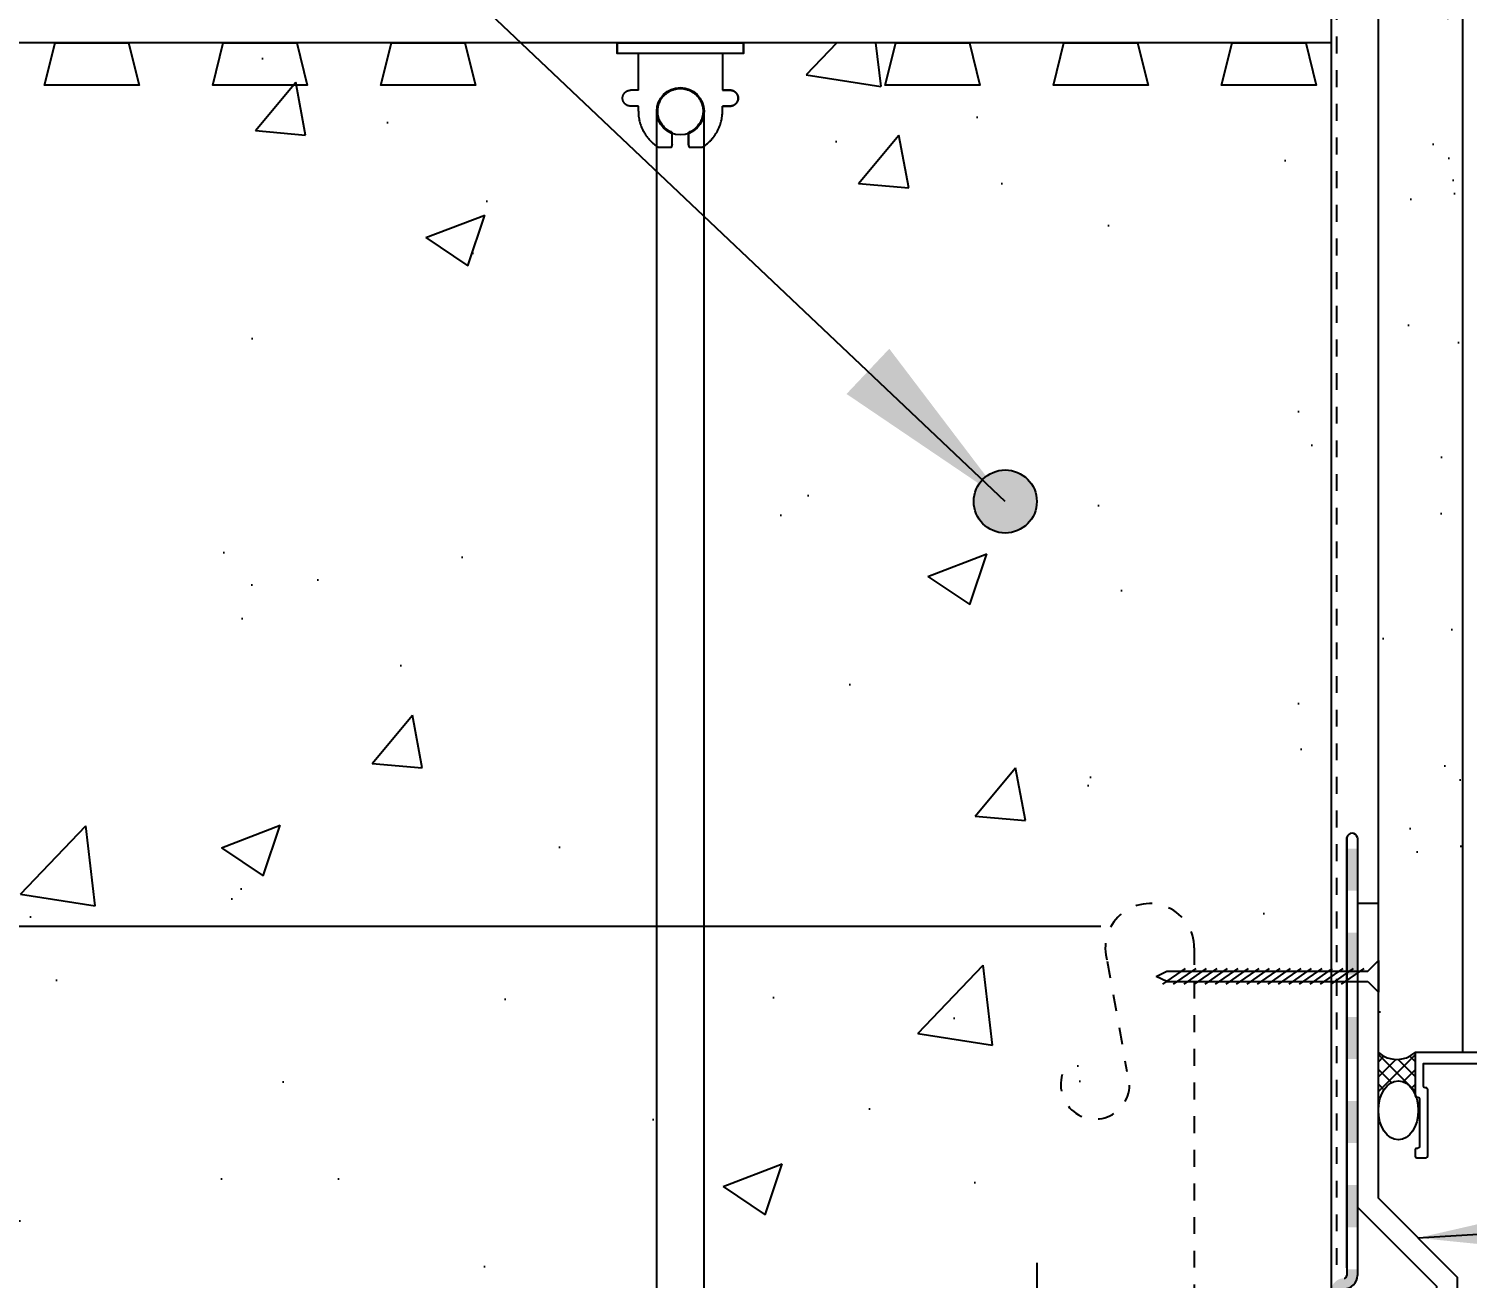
# Model space of a CAD drawing. Header units: inches. Extents: x 2880.3 to 2936.4, y 452.5 to 523.7.
# Drawn here: x 2906.99 to 2915.54, y 504.69 to 512.12 of the extents above; entities that cross this region are included whole.
import ezdxf

# ---------------------------------------------------------------- set-up
doc = ezdxf.new("R2010")
doc.units = ezdxf.units.IN
doc.header["$LTSCALE"] = 0.5
doc.header["$MEASUREMENT"] = 0
doc.linetypes.add('DASHED2', pattern=[0.375, 0.25, -0.125])
doc.layers.get('0').update_dxf_attribs({"linetype": 'CONTINUOUS'})
doc.layers.get('Defpoints').update_dxf_attribs({"linetype": 'CONTINUOUS'})
for name, color, linetype in [('HATCH', 12, 'CONTINUOUS'), ('LINE18', 9, 'CONTINUOUS'), ('line25', 2, 'CONTINUOUS'), ('LINE50', 5, 'CONTINUOUS'), ('LINE65', 3, 'CONTINUOUS'), ('LINE9', 9, 'CONTINUOUS'), ('TEXT', 4, 'CONTINUOUS'), ('Web_Edge', 9, 'CONTINUOUS')]:
    doc.layers.add(name, color=color, linetype=linetype)
doc.styles.add('DIM', font='romans.shx', dxfattribs={"width": 0.7})
doc.dimstyles.new('ext_12', dxfattribs={"dimscale": 12, "dimtxt": 0.09375, "dimasz": 0.09375, "dimexe": 0.09375, "dimexo": 0.0625, "dimgap": 0.0625, "dimtad": 1, "dimdec": 1, "dimzin": 3, "dimdsep": 46, "dimlunit": 4, "dimtxsty": 'DIM', "dimcen": 0.09, "dimdle": 0.09375, "dimclrt": 4, "dimadec": 0, "dimazin": 0, "dimtfac": 1, "dimtdec": 1, "dimtmove": 2, "dimatfit": 3, "dimfxl": 0, "dimfrac": 2, "dimtolj": 1, "dimtzin": 0, "dimarcsym": 0})
doc.dimstyles.new('ext_8', dxfattribs={"dimscale": 8, "dimtxt": 0.09375, "dimasz": 0.09375, "dimexe": 0.09375, "dimexo": 0.0625, "dimgap": 0.0625, "dimtad": 1, "dimdec": 1, "dimzin": 3, "dimdsep": 46, "dimlunit": 4, "dimtxsty": 'DIM', "dimcen": 0.09, "dimdle": 0.09375, "dimclrt": 4, "dimadec": 0, "dimazin": 0, "dimtfac": 1, "dimtdec": 1, "dimtmove": 2, "dimatfit": 3, "dimfxl": 0, "dimfrac": 2, "dimtolj": 1, "dimtzin": 0, "dimarcsym": 0})

# ---------------------------------------------------------------- blocks, each defined once
blk = doc.blocks.new('Connector')
blk.add_point((0.2709174698770802, 1.661931555041463e-06))
at = {"layer": 'LINE9'}
for p, q in [((-3.258168725484012e-05, 0.3749992150000656), (3.258168725484012e-05, -0.3749992150000656)), ((0.06241786328238064, -0.3749992148524877), (0.06241786328238064, 0.3749992443783929)), ((0.2812174256824029, 0.2499994843784696), (0.06241786620012491, 0.2499994843784696))]:
    blk.add_line(p, q, dxfattribs=at)
for points, weights in [([(0.007417973282404233, 0.3749992443784497), (0.003675450510719713, 0.3749992443784497), (-3.25743263793754e-05, 0.3749992443784497)], [1, 0.9725870691378072, 0.9503054881147847]), ([(0.3272173336824018, 0.3434992873784556), (0.3081635517900478, 0.3434992873783988), (0.2812174256824314, 0.3165531612708667), (0.2812174256824029, 0.2974993793784568)], [1, 0.85355339, 0.85355339, 1]), ([(0.3280923319323996, 0.3434992873784556), (0.3272173336824302, 0.3434992873784556), (0.3272173336824018, 0.3434992873784556)], [1, 0.70710678, 1]), ([(0.3749672381823963, 0.2974993793784568), (0.3749672381823964, 0.3165531612708667), (0.3480211220747584, 0.3434992873783988), (0.3289673301823974, 0.3434992873784556)], [1, 0.85355339, 0.85355339, 1]), ([(0.4059171863186535, 0.2499994812478752), (0.5456119710193006, 0.2499994818511543), (0.6188283582062053, 0.1310289191654936)], [0.9584044154091053, 0.794674173519109, 0.86465157111261]), ([(0.6188283615153448, 0.05237709487580038), (0.6117085634233241, 0.04899987637845172), (0.6038283904591744, 0.04899987637845173)], [0.8361502417800951, 0.892081430621068, 1]), ([(0.6038283904591744, -0.0489998776216619), (0.6117085625107617, -0.048999877621605), (0.6188283599457839, -0.05237709537464598)], [1, 0.892081441770365, 0.8361502533368361]), ([(0.6188283613946357, -0.131028911892309), (0.5456119750629149, -0.2499994738277503), (0.4059171864701652, -0.2499994726211348)], [0.8646515744283529, 0.7946741696858824, 0.9584044151948177]), ([(0.2812174256824029, -0.2974993806216669), (0.2812174256824314, -0.3165531625140199), (0.3081635517900478, -0.3434992886216657), (0.3272173336824018, -0.3434992886216657)], [1, 0.85355339, 0.85355339, 1]), ([(0.3272173336824018, -0.3434992886216657), (0.2812174256824029, -0.3434992886216657), (0.2812174256824029, -0.2974993806216669)], [1, 0.70710678, 1]), ([(0.3289673301823974, -0.3434992886216657), (0.3480211120747487, -0.3434992886216657), (0.3749672381823964, -0.3165531625140199), (0.3749672381823963, -0.2974993806216669)], [1, 0.85355339, 0.85355339, 1]), ([(0.3749672381823963, -0.2974993806216669), (0.3749672381823963, -0.3434992886216657), (0.3289673301823974, -0.3434992886216657)], [1, 0.70710678, 1]), ([(-3.257432646819325e-05, -0.3749992256215302), (0.003675450510687739, -0.374999225621644), (0.007417973282404233, -0.374999225621644)], [0.9503054881146419, 0.9725870691377194, 1])]:
    blk.add_rational_spline(points, weights, degree=2, dxfattribs=at)
for points, degree in [([(-3.257431322012394e-05, 0.3749992150000656), (0.002445673934634129, 0.3749992149990992), (0.004938010751889266, 0.3749992149986445), (0.007417973282404233, 0.3749992149986445)], 3), ([(0.007417973282404233, 0.3749992149986445), (0.02144967107233597, 0.3749992149986445), (0.05068376975444622, 0.3749992150304199), (0.06241786328238064, 0.3749992151096597), (0.06241786328238064, 0.3749992151476311)], 3), ([(0.3272173336824018, 0.3434992873784556), (0.3272173336824018, 0.3434992873784556), (0.3276798538016727, 0.3434992873784556), (0.3280923319323996, 0.3434992873784556)], 3), ([(0.3280923319323996, 0.3434992873784556), (0.3285048100631265, 0.3434992873784556), (0.3289673301823974, 0.3434992873784556), (0.3289673301823974, 0.3434992873784556)], 3), ([(0.2812174256824029, 0.2499994843784696), (0.2812174256824029, 0.2974993793784568)], 1), ([(0.3749672381823963, 0.2499994843784127), (0.3749672381823963, 0.2974993793784568)], 1), ([(0.4059171862823838, 0.2499994843784127), (0.3749672381824247, 0.2499994843784127)], 1), ([(0.6188283604591653, 0.1310289223200191), (0.6188283604591653, 0.05237707962402895)], 1), ([(0.6038283904591744, 0.04899987637845173), (0.5317104146954286, 0.04899987637845173)], 1), ([(0.6038283904591744, 0.04899987511755102), (0.6089535437752751, 0.04899987429752786), (0.6141977466683137, 0.05018059706043845), (0.6188283630154707, 0.05237709171308937)], 3), ([(0.6038283904591744, -0.04899987608649169), (0.579789061094008, -0.0489998776216619), (0.5557497317288416, -0.0489998776216619), (0.5317104023636752, -0.04899988870317272)], 3), ([(0.5317104146954286, -0.0489998776216619), (0.6038283904591744, -0.0489998776216619)], 1), ([(0.6188283630154707, -0.05237709086724705), (0.6141977462140495, -0.05018059748231805), (0.6089535436424036, -0.04899987508798019), (0.6038283904591744, -0.04899987608649169)], 3), ([(0.6188283604591653, -0.05237709086724705), (0.6188283604591653, -0.1310289135632782)], 1), ([(0.06241786328238064, -0.2499994756216148), (0.2812174256824029, -0.249999475621615)], 1), ([(0.2812174256824029, -0.2974993806216669), (0.2812174256824029, -0.249999475621615)], 1), ([(0.2812174256824029, -0.249999475621615), (0.2812174256824029, -0.2974993806216669)], 1), ([(0.3749672381823963, -0.2499994756216717), (0.3749672381823963, -0.2974993806216669)], 1), ([(0.3749672381823963, -0.2974993806216669), (0.3749672381823963, -0.2499994756216717)], 1), ([(0.4059171862823838, -0.2499994756216717), (0.3749672381750919, -0.2499994756216717)], 1), ([(0.007417973282404233, -0.3749992150014743), (0.004938010753196664, -0.3749992150014743), (0.002445673934946768, -0.3749992150010196), (-3.257431313485881e-05, -0.3749992150000532)], 3), ([(0.06241786328238064, -0.3749992148524877), (0.06241786328238064, -0.3749992148905159), (0.05068376975444622, -0.3749992149696988), (0.02144967107233597, -0.3749992150014743), (0.007417973282404233, -0.3749992150014743)], 3), ([(0.3280923319323996, -0.3434992886216657), (0.3276798538016443, -0.3434992886216657), (0.3272173336824018, -0.3434992886216657), (0.3272173336824018, -0.3434992886216657)], 3), ([(0.3289673301823974, -0.3434992886216657), (0.3289673301823974, -0.3434992886216657), (0.3285048100631265, -0.3434992886216657), (0.3280923319323996, -0.3434992886216657)], 3)]:
    blk.add_open_spline(points, degree=degree, dxfattribs=at)
for points, weights, knots in [([(0.06241786730985413, 0.3749992443783931), (0.06241786854196008, 0.3749992443784498), (0.04630877539782219, 0.3749992443784497), (0.03019967615492369, 0.3749992443785634), (0.007417973835350365, 0.3749992443785634)], [0.8687188585685339, 0.861102746415096, 1, 0.8611027342883395, 0.8687188598984209], [0, 0, 0, 0.4999999781731538, 0.4999999781731538, 1, 1, 1]), ([(0.5317104048302843, 0.04899987390064713), (0.4716783751912068, 0.2031150203294549), (0.332712202692651, 0.1134281874892683), (0.1569597641982092, 4.346083437578585e-09), (0.3327122026926226, -0.1134281887647656), (0.4716783699598199, -0.2031150182285097), (0.5317104030229416, -0.04899987134177148)], [0.899508922285991, 0.5997182152975012, 1, 0.54226024, 1, 0.5997182243345061, 0.8995089087494773], [0, 0, 0, 0.3181123135056626, 0.3181123135056626, 0.6818876936762344, 0.6818876936762344, 1, 1, 1]), ([(0.007417973035650509, -0.374999225621758), (0.03019967149134928, -0.374999225621644), (0.04630876560347374, -0.374999225621644), (0.06241785921338838, -0.3749992256216439), (0.0624178606516388, -0.3749992256217576)], [0.8687188593189243, 0.8611027395725566, 1, 0.8611027429575047, 0.8687188589477123], [0, 0, 0, 0.5000000060925393, 0.5000000060925393, 1, 1, 1])]:
    blk.add_rational_spline(points, weights, degree=2, knots=knots, dxfattribs=at)
for points, knots in [([(0.4059171862823838, 0.2499994781284788), (0.4059171862823838, 0.2499994777493332), (0.4059171862823838, 0.2499994773701876), (0.4059171862823838, 0.249999476991042), (0.4059171862823838, 0.249999476991042), (0.4059171862823838, 0.2499994781284788), (0.4059171862823838, 0.2499994781284788)], [0, 0, 0, 0, 1, 1, 1, 1.000000001137437, 1.000000001137437, 1.000000001137437, 1.000000001137437]), ([(0.4059171862943742, 0.249999479746242), (0.4059171862943742, 0.249999480246919), (0.4059171862943742, 0.249999480747596), (0.4059171862943742, 0.249999481248273), (0.4059171862943742, 0.249999481248273), (0.4059171862943742, 0.249999479746242), (0.4059171862943742, 0.249999479746242)], [0, 0, 0, 0, 1, 1, 1, 1.000000001502031, 1.000000001502031, 1.000000001502031, 1.000000001502031]), ([(0.4059171862823838, 0.2499994713335302), (0.4059171862823838, 0.249999470863473), (0.4059171862823838, 0.2499994703934158), (0.4059171862823838, 0.2499994699233586), (0.4059171862823838, 0.2499994699233587), (0.4059171862823838, 0.2499994713335302), (0.4059171862823838, 0.2499994713335302)], [0, 0, 0, 0, 1, 1, 1, 1.000000001410172, 1.000000001410172, 1.000000001410172, 1.000000001410172]), ([(0.4059171862943758, 0.2499994704144855), (0.4059171862943758, 0.249999471035102), (0.4059171862943758, 0.2499994716557185), (0.4059171862943758, 0.249999472276335), (0.4059171862943758, 0.249999472276335), (0.4059171862943758, 0.2499994704144855), (0.4059171862943758, 0.2499994704144855)], [0, 0, 0, 0, 1, 1, 1, 1.00000000186185, 1.00000000186185, 1.00000000186185, 1.00000000186185]), ([(0.4059171862823838, 0.2499994642658469), (0.4059171862823838, 0.2499994638867392), (0.4059171862823838, 0.2499994635076314), (0.4059171862823838, 0.2499994631285237), (0.4059171862823838, 0.2499994631285238), (0.4059171862823838, 0.2499994642658469), (0.4059171862823838, 0.2499994642658469)], [0, 0, 0, 0, 1, 1, 1, 1.000000001137323, 1.000000001137323, 1.000000001137323, 1.000000001137323]), ([(0.4059171862944932, 0.2499994614427751), (0.4059171862944932, 0.2499994619433193), (0.4059171862944932, 0.2499994624438635), (0.4059171862944932, 0.2499994629444077), (0.4059171862944932, 0.2499994629444077), (0.4059171862944932, 0.2499994614427751), (0.4059171862944932, 0.2499994614427751)], [0, 0, 0, 0, 1, 1, 1, 1.000000001501633, 1.000000001501633, 1.000000001501633, 1.000000001501633]), ([(0.4059171869207354, 0.2499994597462267), (0.4059171869207354, 0.2499994602468277), (0.4059171869207354, 0.2499994607474287), (0.4059171869207354, 0.2499994612480297), (0.4059171869207354, 0.2499994612480298), (0.4059171869207354, 0.2499994597462267), (0.4059171869207354, 0.2499994597462267)], [0, 0, 0, 0, 1, 1, 1, 1.000000001501803, 1.000000001501803, 1.000000001501803, 1.000000001501803]), ([(0.4059171862823838, 0.2499994498485369), (0.4059171862823838, 0.2499994495351781), (0.4059171862823838, 0.2499994492218193), (0.4059171862823838, 0.2499994489084605), (0.4059171862823838, 0.2499994489084604), (0.4059171862823838, 0.2499994498485369), (0.4059171862823838, 0.2499994498485369)], [0, 0, 0, 0, 1, 1, 1, 1.000000000940076, 1.000000000940076, 1.000000000940076, 1.000000000940076]), ([(0.4059171862823838, 0.2499994543785026), (0.4059171862823838, 0.2499994541257389), (0.4059171862823838, 0.2499994538729752), (0.4059171862823838, 0.2499994536202115), (0.4059171862823838, 0.2499994536202114), (0.4059171862823838, 0.2499994543785026), (0.4059171862823838, 0.2499994543785026)], [0, 0, 0, 0, 1, 1, 1, 1.000000000758291, 1.000000000758291, 1.000000000758291, 1.000000000758291]), ([(0.4059171862823838, 0.2499994451367859), (0.4059171862823838, 0.2499994448840222), (0.4059171862823838, 0.2499994446312585), (0.4059171862823838, 0.2499994443784948), (0.4059171862823838, 0.2499994443784947), (0.4059171862823838, 0.2499994451367859), (0.4059171862823838, 0.2499994451367859)], [0, 0, 0, 0, 1, 1, 1, 1.000000000758291, 1.000000000758291, 1.000000000758291, 1.000000000758291]), ([(0.4059171869207906, 0.2499994504141859), (0.4059171869207728, 0.249999451034878), (0.4059171869207551, 0.2499994516555702), (0.4059171869207373, 0.2499994522762624), (0.4059171869207372, 0.2499994522762625), (0.4059171869207906, 0.2499994504141859), (0.4059171869207906, 0.2499994504141859)], [0, 0, 0, 0, 1, 1, 1, 1.000000001862076, 1.000000001862076, 1.000000001862076, 1.000000001862076]), ([(0.4059171869023155, 0.249999440436631), (0.4059171869023827, 0.249999440716566), (0.4059171869024499, 0.249999440996501), (0.405917186902517, 0.249999441276436), (0.4059171869025171, 0.249999441276436), (0.4059171869023155, 0.249999440436631), (0.4059171869023155, 0.249999440436631)], [0, 0, 0, 0, 1, 1, 1, 1.000000000839805, 1.000000000839805, 1.000000000839805, 1.000000000839805]), ([(0.4059171869023155, 0.2499994352179503), (0.4059171869023155, 0.2499994355650362), (0.4059171869023155, 0.2499994359121221), (0.4059171869023155, 0.249999436259208), (0.4059171869023155, 0.249999436259208), (0.4059171869023155, 0.2499994352179503), (0.4059171869023155, 0.2499994352179503)], [0, 0, 0, 0, 1, 1, 1, 1.000000001041258, 1.000000001041258, 1.000000001041258, 1.000000001041258]), ([(0.4059171869207354, 0.2499994414427026), (0.4059171869207354, 0.2499994419432847), (0.4059171869207354, 0.2499994424438668), (0.4059171869207354, 0.2499994429444489), (0.4059171869207354, 0.2499994429444489), (0.4059171869207354, 0.2499994414427026), (0.4059171869207354, 0.2499994414427026)], [0, 0, 0, 0, 1, 1, 1, 1.000000001501746, 1.000000001501746, 1.000000001501746, 1.000000001501746]), ([(0.4059171862823838, 0.2499994298485779), (0.4059171862823838, 0.2499994295352191), (0.4059171862823838, 0.2499994292218603), (0.4059171862823838, 0.2499994289085015), (0.4059171862823838, 0.2499994289085014), (0.4059171862823838, 0.2499994298485779), (0.4059171862823838, 0.2499994298485779)], [0, 0, 0, 0, 1, 1, 1, 1.000000000940076, 1.000000000940076, 1.000000000940076, 1.000000000940076]), ([(0.4059171862823838, 0.24999942513677), (0.4059171862823838, 0.2499994248840442), (0.4059171862823838, 0.2499994246313184), (0.4059171862823838, 0.2499994243785925), (0.4059171862823838, 0.2499994243785925), (0.4059171862823838, 0.24999942513677), (0.4059171862823838, 0.24999942513677)], [0, 0, 0, 0, 1, 1, 1, 1.000000000758178, 1.000000000758178, 1.000000000758178, 1.000000000758178]), ([(0.4059171862823838, 0.2499994343784868), (0.4059171862823838, 0.2499994341257609), (0.4059171862823838, 0.2499994338730351), (0.4059171862823838, 0.2499994336203092), (0.4059171862823838, 0.2499994336203092), (0.4059171862823838, 0.2499994343784868), (0.4059171862823838, 0.2499994343784868)], [0, 0, 0, 0, 1, 1, 1, 1.000000000758178, 1.000000000758178, 1.000000000758178, 1.000000000758178]), ([(0.4059171869023155, 0.2499994302006659), (0.4059171869023155, 0.2499994304806766), (0.4059171869023155, 0.2499994307606873), (0.4059171869023155, 0.2499994310406979), (0.4059171869023155, 0.2499994310406979), (0.4059171869023155, 0.2499994302006659), (0.4059171869023155, 0.2499994302006659)], [0, 0, 0, 0, 1, 1, 1, 1.000000000840032, 1.000000000840032, 1.000000000840032, 1.000000000840032]), ([(0.4059171862823838, 0.2499994190031378), (0.4059171862823838, 0.2499994182290819), (0.4059171862823838, 0.2499994174550262), (0.4059171862823838, 0.2499994166809704), (0.4059171862823838, 0.2499994166809704), (0.4059171862823838, 0.2499994190031378), (0.4059171862823838, 0.2499994190031378)], [0, 0, 0, 0, 1, 1, 1, 1.000000002322167, 1.000000002322167, 1.000000002322167, 1.000000002322167]), ([(0.4059171869023466, 0.2499994200135868), (0.4059171869023277, 0.2499994202647587), (0.4059171869023088, 0.2499994205159306), (0.4059171869022898, 0.2499994207671025), (0.4059171869022897, 0.2499994207671026), (0.4059171869023466, 0.2499994200135868), (0.4059171869023466, 0.2499994200135868)], [0, 0, 0, 0, 1, 1, 1, 1.000000000753516, 1.000000000753516, 1.000000000753516, 1.000000000753516]), ([(0.4059171869023483, 0.2499994158456562), (0.4059171869023667, 0.2499994161569498), (0.405917186902385, 0.2499994164682434), (0.4059171869024033, 0.2499994167795369), (0.4059171869024034, 0.2499994167795369), (0.4059171869023483, 0.2499994158456562), (0.4059171869023483, 0.2499994158456562)], [0, 0, 0, 0, 1, 1, 1, 1.000000000933881, 1.000000000933881, 1.000000000933881, 1.000000000933881]), ([(0.4059171862823838, 0.2499994138336836), (0.4059171862823838, 0.2499994133636264), (0.4059171862823838, 0.2499994128935692), (0.4059171862823838, 0.249999412423512), (0.4059171862823838, 0.249999412423512), (0.4059171862823838, 0.2499994138336836), (0.4059171862823838, 0.2499994138336836)], [0, 0, 0, 0, 1, 1, 1, 1.000000001410172, 1.000000001410172, 1.000000001410172, 1.000000001410172]), ([(0.4059171862823838, 0.2499994096882067), (0.4059171862823838, 0.2499994089141509), (0.4059171862823838, 0.2499994081400951), (0.4059171862823838, 0.2499994073660393), (0.4059171862823838, 0.2499994073660394), (0.4059171862823838, 0.2499994096882067), (0.4059171862823838, 0.2499994096882067)], [0, 0, 0, 0, 1, 1, 1, 1.000000002322167, 1.000000002322167, 1.000000002322167, 1.000000002322167]), ([(0.4059171869024603, 0.2499994118581473), (0.4059171869024603, 0.2499994121092815), (0.4059171869024603, 0.2499994123604158), (0.4059171869024603, 0.24999941261155), (0.4059171869024603, 0.24999941261155), (0.4059171869024603, 0.2499994118581473), (0.4059171869024603, 0.2499994118581473)], [0, 0, 0, 0, 1, 1, 1, 1.000000000753403, 1.000000000753403, 1.000000000753403, 1.000000000753403]), ([(0.6188283582062333, 0.1310289191656072), (0.6188283582062333, 0.131028914734928), (0.6188283582062333, 0.1310289103042488), (0.6188283582062333, 0.1310289058735695), (0.6188283582062333, 0.1310289058735696), (0.6188283582062333, 0.1310289191656072), (0.6188283582062333, 0.1310289191656072)], [0, 0, 0, 0, 1, 1, 1, 1.000000013292038, 1.000000013292038, 1.000000013292038, 1.000000013292038]), ([(0.6188283575188258, 0.1310289002827351), (0.6188283575187972, 0.131028895852018), (0.6188283575187684, 0.1310288914213008), (0.6188283575187397, 0.1310288869905837), (0.6188283575187397, 0.1310288869905837), (0.6188283575188258, 0.1310289002827351), (0.6188283575188258, 0.1310289002827351)], [0, 0, 0, 0, 1, 1, 1, 1.000000013292151, 1.000000013292151, 1.000000013292151, 1.000000013292151]), ([(0.6188283574903464, 0.1310288803306951), (0.6188283574903464, 0.1310288760772916), (0.6188283574903464, 0.131028871823888), (0.6188283574903464, 0.1310288675704844), (0.6188283574903464, 0.1310288675704844), (0.6188283574903464, 0.1310288803306951), (0.6188283574903464, 0.1310288803306951)], [0, 0, 0, 0, 1, 1, 1, 1.000000012760211, 1.000000012760211, 1.000000012760211, 1.000000012760211]), ([(0.6188283575901625, 0.1310288596646449), (0.6188283575901625, 0.1310288566949931), (0.6188283575901625, 0.1310288537253413), (0.6188283575901625, 0.1310288507556896), (0.6188283575901625, 0.1310288507556895), (0.6188283575901625, 0.1310288596646449), (0.6188283575901625, 0.1310288596646449)], [0, 0, 0, 0, 1, 1, 1, 1.000000008908955, 1.000000008908955, 1.000000008908955, 1.000000008908955]), ([(0.531710395023997, 0.0489999167595049), (0.531710395023997, 0.04899991933610339), (0.531710395023997, 0.04899992191270189), (0.531710395023997, 0.04899992448930039), (0.531710395023997, 0.04899992448930039), (0.531710395023997, 0.0489999167595049), (0.531710395023997, 0.0489999167595049)], [0, 0, 0, 0, 1, 1, 1, 1.000000007729795, 1.000000007729795, 1.000000007729795, 1.000000007729795]), ([(0.5317103995546741, 0.04899991800994644), (0.5317103995546741, 0.0489999212636827), (0.5317103995546741, 0.04899992451741893), (0.5317103995546741, 0.04899992777115518), (0.5317103995546741, 0.04899992777115517), (0.5317103995546741, 0.04899991800994644), (0.5317103995546741, 0.04899991800994644)], [0, 0, 0, 0, 1, 1, 1, 1.000000009761209, 1.000000009761209, 1.000000009761209, 1.000000009761209]), ([(0.5317103976323132, 0.04899991721720811), (0.5317103976323132, 0.04899992052896254), (0.5317103976323132, 0.04899992384071696), (0.5317103976323132, 0.04899992715247139), (0.5317103976323132, 0.04899992715247137), (0.5317103976323132, 0.04899991721720811), (0.5317103976323132, 0.04899991721720811)], [0, 0, 0, 0, 1, 1, 1, 1.000000009935263, 1.000000009935263, 1.000000009935263, 1.000000009935263]), ([(0.5317104041095337, 0.04899991730901024), (0.5317104041095337, 0.04899992056278436), (0.5317104041095337, 0.0489999238165585), (0.5317104041095337, 0.04899992707033263), (0.5317104041095337, 0.04899992707033263), (0.5317104041095337, 0.04899991730901024), (0.5317104041095337, 0.04899991730901024)], [0, 0, 0, 0, 1, 1, 1, 1.000000009761322, 1.000000009761322, 1.000000009761322, 1.000000009761322]), ([(0.5317103998444601, 0.04899984198357901), (0.5317103998444601, 0.04899984485705174), (0.5317103998444601, 0.04899984773052446), (0.5317103998444601, 0.04899985060399718), (0.5317103998444601, 0.04899985060399716), (0.5317103998444601, 0.04899984198357901), (0.5317103998444601, 0.04899984198357901)], [0, 0, 0, 0, 1, 1, 1, 1.000000008620418, 1.000000008620418, 1.000000008620418, 1.000000008620418]), ([(0.5317104146954286, 0.04899987637845173), (0.5317104146954286, 0.04899987304511576), (0.5317104146954286, 0.04899986971177979), (0.5317104146954286, 0.04899986637844381), (0.5317104146954286, 0.0489998663784438), (0.5317104146954286, 0.04899987637845173), (0.5317104146954286, 0.04899987637845173)], [0, 0, 0, 0, 1, 1, 1, 1.000000010000008, 1.000000010000008, 1.000000010000008, 1.000000010000008]), ([(0.5317104052942073, 0.04899986408890453), (0.5317104052942073, 0.04899986696239621), (0.5317104052942073, 0.04899986983588789), (0.5317104052942073, 0.04899987270937956), (0.5317104052942073, 0.04899987270937955), (0.5317104052942073, 0.04899986408890453), (0.5317104052942073, 0.04899986408890453)], [0, 0, 0, 0, 1, 1, 1, 1.000000008620475, 1.000000008620475, 1.000000008620475, 1.000000008620475]), ([(0.5317104146954286, 0.04899985637849271), (0.5317104146954286, 0.04899985304515674), (0.5317104146954286, 0.04899984971182077), (0.5317104146954286, 0.04899984637848479), (0.5317104146954286, 0.04899984637848478), (0.5317104146954286, 0.04899985637849271), (0.5317104146954286, 0.04899985637849271)], [0, 0, 0, 0, 1, 1, 1, 1.000000010000008, 1.000000010000008, 1.000000010000008, 1.000000010000008]), ([(0.5317104146954286, 0.04899983637853369), (0.5317104146954286, 0.04899983304519772), (0.5317104146954286, 0.04899982971186174), (0.5317104146954286, 0.04899982637852577), (0.5317104146954286, 0.04899982637852576), (0.5317104146954286, 0.04899983637853369), (0.5317104146954286, 0.04899983637853369)], [0, 0, 0, 0, 1, 1, 1, 1.000000010000008, 1.000000010000008, 1.000000010000008, 1.000000010000008]), ([(0.5317104146954286, 0.04899981586203852), (0.5317104146954286, 0.04899981287305998), (0.5317104146954286, 0.04899980988408144), (0.5317104146954286, 0.04899980689510289), (0.5317104146954286, 0.04899980689510288), (0.5317104146954286, 0.04899981586203852), (0.5317104146954286, 0.04899981586203852)], [0, 0, 0, 0, 1, 1, 1, 1.000000008966936, 1.000000008966936, 1.000000008966936, 1.000000008966936]), ([(0.6038283904591744, 0.04899987637845173), (0.6038283904591744, 0.04899987304511576), (0.6038283904591744, 0.04899986971177979), (0.6038283904591744, 0.04899986637844381), (0.6038283904591744, 0.0489998663784438), (0.6038283904591744, 0.04899987637845173), (0.6038283904591744, 0.04899987637845173)], [0, 0, 0, 0, 1, 1, 1, 1.000000010000008, 1.000000010000008, 1.000000010000008, 1.000000010000008]), ([(0.6038283904591744, 0.04899985637849271), (0.6038283904591744, 0.04899985304515674), (0.6038283904591744, 0.04899984971182077), (0.6038283904591744, 0.04899984637848479), (0.6038283904591744, 0.04899984637848478), (0.6038283904591744, 0.04899985637849271), (0.6038283904591744, 0.04899985637849271)], [0, 0, 0, 0, 1, 1, 1, 1.000000010000008, 1.000000010000008, 1.000000010000008, 1.000000010000008]), ([(0.6038283904591744, 0.04899983637853369), (0.6038283904591744, 0.04899983304519772), (0.6038283904591744, 0.04899982971186174), (0.6038283904591744, 0.04899982637852577), (0.6038283904591744, 0.04899982637852576), (0.6038283904591744, 0.04899983637853369), (0.6038283904591744, 0.04899983637853369)], [0, 0, 0, 0, 1, 1, 1, 1.000000010000008, 1.000000010000008, 1.000000010000008, 1.000000010000008]), ([(0.6038283904591744, 0.04899981586203852), (0.6038283904591744, 0.04899981287305998), (0.6038283904591744, 0.04899980988408144), (0.6038283904591744, 0.04899980689510289), (0.6038283904591744, 0.04899980689510288), (0.6038283904591744, 0.04899981586203852), (0.6038283904591744, 0.04899981586203852)], [0, 0, 0, 0, 1, 1, 1, 1.000000008966936, 1.000000008966936, 1.000000008966936, 1.000000008966936]), ([(0.5317104146954286, -0.04899976710537955), (0.5317104146954286, -0.04899976411640102), (0.5317104146954286, -0.04899976112742247), (0.5317104146954286, -0.04899975813844393), (0.5317104146954286, -0.04899975813844391), (0.5317104146954286, -0.04899976710537955), (0.5317104146954286, -0.04899976710537955)], [0, 0, 0, 0, 1, 1, 1, 1.000000008966936, 1.000000008966936, 1.000000008966936, 1.000000008966936]), ([(0.5317104146954286, -0.04899978762181788), (0.5317104146954286, -0.04899978428850084), (0.5317104146954286, -0.04899978095518381), (0.5317104146954286, -0.04899977762186677), (0.5317104146954286, -0.04899977762186679), (0.5317104146954286, -0.04899978762181788), (0.5317104146954286, -0.04899978762181788)], [0, 0, 0, 0, 1, 1, 1, 1.000000009999951, 1.000000009999951, 1.000000009999951, 1.000000009999951]), ([(0.5317104146954286, -0.04899980762183374), (0.5317104146954286, -0.04899980428849778), (0.5317104146954286, -0.0489998009551618), (0.5317104146954286, -0.04899979762182582), (0.5317104146954286, -0.04899979762182581), (0.5317104146954286, -0.04899980762183374), (0.5317104146954286, -0.04899980762183374)], [0, 0, 0, 0, 1, 1, 1, 1.000000010000008, 1.000000010000008, 1.000000010000008, 1.000000010000008]), ([(0.5317104146954286, -0.04899982762179277), (0.5317104146954286, -0.0489998242884568), (0.5317104146954286, -0.04899982095512082), (0.5317104146954286, -0.04899981762178485), (0.5317104146954286, -0.04899981762178483), (0.5317104146954286, -0.04899982762179277), (0.5317104146954286, -0.04899982762179277)], [0, 0, 0, 0, 1, 1, 1, 1.000000010000008, 1.000000010000008, 1.000000010000008, 1.000000010000008]), ([(0.6038283904591744, -0.04899975813844391), (0.6038283904591744, -0.04899976112742245), (0.6038283904591744, -0.04899976411640099), (0.6038283904591744, -0.04899976710537954), (0.6038283904591744, -0.04899976710537955), (0.6038283904591744, -0.04899975813844391), (0.6038283904591744, -0.04899975813844391)], [0, 0, 0, 0, 1, 1, 1, 1.000000008966936, 1.000000008966936, 1.000000008966936, 1.000000008966936]), ([(0.6038283904591744, -0.04899976710537955), (0.6038283904591744, -0.04899976411640102), (0.6038283904591744, -0.04899976112742247), (0.6038283904591744, -0.04899975813844393), (0.6038283904591744, -0.04899975813844391), (0.6038283904591744, -0.04899976710537955), (0.6038283904591744, -0.04899976710537955)], [0, 0, 0, 0, 1, 1, 1, 1.000000008966936, 1.000000008966936, 1.000000008966936, 1.000000008966936]), ([(0.6038283904591744, -0.04899977762186679), (0.6038283904591744, -0.04899978095518383), (0.6038283904591744, -0.04899978428850086), (0.6038283904591744, -0.04899978762181789), (0.6038283904591744, -0.04899978762181788), (0.6038283904591744, -0.04899977762186679), (0.6038283904591744, -0.04899977762186679)], [0, 0, 0, 0, 1, 1, 1, 1.000000009999951, 1.000000009999951, 1.000000009999951, 1.000000009999951]), ([(0.6038283904591744, -0.04899978762181788), (0.6038283904591744, -0.04899978428850084), (0.6038283904591744, -0.04899978095518381), (0.6038283904591744, -0.04899977762186677), (0.6038283904591744, -0.04899977762186679), (0.6038283904591744, -0.04899978762181788), (0.6038283904591744, -0.04899978762181788)], [0, 0, 0, 0, 1, 1, 1, 1.000000009999951, 1.000000009999951, 1.000000009999951, 1.000000009999951]), ([(0.6038283904591744, -0.04899979762182581), (0.6038283904591744, -0.04899980095516178), (0.6038283904591744, -0.04899980428849775), (0.6038283904591744, -0.04899980762183373), (0.6038283904591744, -0.04899980762183374), (0.6038283904591744, -0.04899979762182581), (0.6038283904591744, -0.04899979762182581)], [0, 0, 0, 0, 1, 1, 1, 1.000000010000008, 1.000000010000008, 1.000000010000008, 1.000000010000008]), ([(0.6038283904591744, -0.04899980762183374), (0.6038283904591744, -0.04899980428849778), (0.6038283904591744, -0.0489998009551618), (0.6038283904591744, -0.04899979762182582), (0.6038283904591744, -0.04899979762182581), (0.6038283904591744, -0.04899980762183374), (0.6038283904591744, -0.04899980762183374)], [0, 0, 0, 0, 1, 1, 1, 1.000000010000008, 1.000000010000008, 1.000000010000008, 1.000000010000008]), ([(0.6038283904591744, -0.04899981762178483), (0.6038283904591744, -0.0489998209551208), (0.6038283904591744, -0.04899982428845678), (0.6038283904591744, -0.04899982762179275), (0.6038283904591744, -0.04899982762179277), (0.6038283904591744, -0.04899981762178483), (0.6038283904591744, -0.04899981762178483)], [0, 0, 0, 0, 1, 1, 1, 1.000000010000008, 1.000000010000008, 1.000000010000008, 1.000000010000008]), ([(0.6038283904591744, -0.04899982762179277), (0.6038283904591744, -0.0489998242884568), (0.6038283904591744, -0.04899982095512082), (0.6038283904591744, -0.04899981762178485), (0.6038283904591744, -0.04899981762178483), (0.6038283904591744, -0.04899982762179277), (0.6038283904591744, -0.04899982762179277)], [0, 0, 0, 0, 1, 1, 1, 1.000000010000008, 1.000000010000008, 1.000000010000008, 1.000000010000008]), ([(0.6188283579685141, -0.1310288102930538), (0.6188283579685141, -0.131028807323421), (0.6188283579685141, -0.1310288043537881), (0.6188283579685141, -0.1310288013841553), (0.6188283579685141, -0.1310288013841552), (0.6188283579685141, -0.1310288102930538), (0.6188283579685141, -0.1310288102930538)], [0, 0, 0, 0, 1, 1, 1, 1.000000008908899, 1.000000008908899, 1.000000008908899, 1.000000008908899]), ([(0.6188283580889653, -0.1310288306013315), (0.6188283580889653, -0.131028826347928), (0.6188283580889653, -0.1310288220945244), (0.6188283580889653, -0.1310288178411209), (0.6188283580889653, -0.1310288178411209), (0.6188283580889653, -0.1310288306013315), (0.6188283580889653, -0.1310288306013315)], [0, 0, 0, 0, 1, 1, 1, 1.000000012760211, 1.000000012760211, 1.000000012760211, 1.000000012760211]), ([(0.6188283581260245, -0.1310288505392175), (0.6188283581260245, -0.1310288461085383), (0.6188283581260245, -0.131028841677859), (0.6188283581260245, -0.1310288372471798), (0.6188283581260245, -0.1310288372471798), (0.6188283581260245, -0.1310288505392175), (0.6188283581260245, -0.1310288505392175)], [0, 0, 0, 0, 1, 1, 1, 1.000000013292038, 1.000000013292038, 1.000000013292038, 1.000000013292038]), ([(0.6188283582309848, -0.1310288703686462), (0.6188283582309848, -0.131028865937967), (0.6188283582309848, -0.1310288615072877), (0.6188283582309848, -0.1310288570766085), (0.6188283582309848, -0.1310288570766085), (0.6188283582309848, -0.1310288703686462), (0.6188283582309848, -0.1310288703686462)], [0, 0, 0, 0, 1, 1, 1, 1.000000013292038, 1.000000013292038, 1.000000013292038, 1.000000013292038]), ([(0.4059171844434954, -0.2499994126858886), (0.4059171844434954, -0.2499994131864898), (0.4059171844434954, -0.249999413687091), (0.4059171844434954, -0.2499994141876921), (0.4059171844434954, -0.2499994141876921), (0.4059171844434954, -0.2499994126858886), (0.4059171844434954, -0.2499994126858886)], [0, 0, 0, 0, 1, 1, 1, 1.000000001501803, 1.000000001501803, 1.000000001501803, 1.000000001501803]), ([(0.4059171847819411, -0.2499994216576563), (0.405917184781943, -0.2499994222783107), (0.4059171847819448, -0.249999422898965), (0.4059171847819467, -0.2499994235196194), (0.4059171847819468, -0.2499994235196193), (0.4059171847819411, -0.2499994216576563), (0.4059171847819411, -0.2499994216576563)], [0, 0, 0, 0, 1, 1, 1, 1.000000001861963, 1.000000001861963, 1.000000001861963, 1.000000001861963]), ([(0.4059171850899226, -0.2499993631013747), (0.4059171850899226, -0.2499993633524899), (0.4059171850899226, -0.2499993636036052), (0.4059171850899226, -0.2499993638547204), (0.4059171850899226, -0.2499993638547204), (0.4059171850899226, -0.2499993631013747), (0.4059171850899226, -0.2499993631013747)], [0, 0, 0, 0, 1, 1, 1, 1.000000000753346, 1.000000000753346, 1.000000000753346, 1.000000000753346]), ([(0.4059171857033199, -0.2499993712568136), (0.4059171857033293, -0.2499993715080616), (0.4059171857033387, -0.2499993717593096), (0.4059171857033482, -0.2499993720105576), (0.4059171857033483, -0.2499993720105576), (0.4059171857033199, -0.2499993712568136), (0.4059171857033199, -0.2499993712568136)], [0, 0, 0, 0, 1, 1, 1, 1.000000000753744, 1.000000000753744, 1.000000000753744, 1.000000000753744]), ([(0.4059171853898016, -0.2499993670887124), (0.4059171853898396, -0.249999367400158), (0.4059171853898776, -0.2499993677116035), (0.4059171853899156, -0.249999368023049), (0.4059171853899156, -0.2499993680230489), (0.4059171853898016, -0.2499993670887124), (0.4059171853898016, -0.2499993670887124)], [0, 0, 0, 0, 1, 1, 1, 1.000000000934337, 1.000000000934337, 1.000000000934337, 1.000000000934337]), ([(0.4059171850513268, -0.2499993814438358), (0.4059171850513268, -0.2499993817238466), (0.4059171850513268, -0.2499993820038574), (0.4059171850513268, -0.2499993822838681), (0.4059171850513268, -0.2499993822838682), (0.4059171850513268, -0.2499993814438358), (0.4059171850513268, -0.2499993814438358)], [0, 0, 0, 0, 1, 1, 1, 1.000000000840032, 1.000000000840032, 1.000000000840032, 1.000000000840032]), ([(0.4059171857419166, -0.2499993916799719), (0.405917185741936, -0.2499993919598687), (0.4059171857419555, -0.2499993922397655), (0.4059171857419749, -0.2499993925196624), (0.4059171857419749, -0.2499993925196623), (0.4059171857419166, -0.2499993916799719), (0.4059171857419166, -0.2499993916799719)], [0, 0, 0, 0, 1, 1, 1, 1.00000000083969, 1.00000000083969, 1.00000000083969, 1.00000000083969]), ([(0.4059171853898016, -0.2499993864611199), (0.4059171853898016, -0.2499993868081491), (0.4059171853898016, -0.2499993871551782), (0.4059171853898016, -0.2499993875022073), (0.4059171853898016, -0.2499993875022073), (0.4059171853898016, -0.2499993864611199), (0.4059171853898016, -0.2499993864611199)], [0, 0, 0, 0, 1, 1, 1, 1.000000001041087, 1.000000001041087, 1.000000001041087, 1.000000001041087]), ([(0.4059171854081907, -0.2499994016575833), (0.4059171854081907, -0.2499994022781619), (0.4059171854081907, -0.2499994028987405), (0.4059171854081907, -0.2499994035193191), (0.4059171854081907, -0.249999403519319), (0.4059171854081907, -0.2499994016575833), (0.4059171854081907, -0.2499994016575833)], [0, 0, 0, 0, 1, 1, 1, 1.000000001861736, 1.000000001861736, 1.000000001861736, 1.000000001861736]), ([(0.4059171857602522, -0.2499994109895677), (0.4059171857602312, -0.2499994114900739), (0.4059171857602102, -0.24999941199058), (0.4059171857601892, -0.2499994124910861), (0.4059171857601891, -0.2499994124910861), (0.4059171857602522, -0.2499994109895677), (0.4059171857602522, -0.2499994109895677)], [0, 0, 0, 0, 1, 1, 1, 1.000000001501518, 1.000000001501518, 1.000000001501518, 1.000000001501518]), ([(0.405917185133978, -0.2499994309896403), (0.405917185133978, -0.2499994314901845), (0.405917185133978, -0.2499994319907287), (0.405917185133978, -0.2499994324912729), (0.405917185133978, -0.249999432491273), (0.405917185133978, -0.2499994309896403), (0.405917185133978, -0.2499994309896403)], [0, 0, 0, 0, 1, 1, 1, 1.000000001501633, 1.000000001501633, 1.000000001501633, 1.000000001501633])]:
    blk.add_open_spline(points, degree=3, knots=knots, dxfattribs=at)
blk = doc.blocks.new('*D9')
at = {"layer": 'Defpoints', "color": 0}
for p in [(2912.984059147221, 505.2823111570182), (2914.484059147221, 501.5322760912917), (2914.484059147221, 494.8588251174798)]:
    blk.add_point(p, dxfattribs=at)
at = {"layer": 'TEXT', "color": 0, "lineweight": -2}
for p, q in [((2912.984059147221, 504.7823111570182), (2912.984059147221, 494.1088251174798)), ((2914.484059147221, 501.0322760912917), (2914.484059147221, 494.1088251174798)), ((2912.234059147221, 494.8588251174798), (2911.484059147221, 494.8588251174798)), ((2912.984059147221, 494.8588251174798), (2914.484059147221, 494.8588251174798)), ((2915.234059147221, 494.8588251174798), (2915.984059147221, 494.8588251174798))]:
    blk.add_line(p, q, dxfattribs=at)
at = {"layer": 'TEXT', "color": 0}
for points in [[(2912.234059147221, 494.9838251174798), (2912.234059147221, 494.7338251174798), (2912.984059147221, 494.8588251174798)], [(2915.234059147221, 494.9838251174798), (2915.234059147221, 494.7338251174798), (2914.484059147221, 494.8588251174798)]]:
    blk.add_solid(points, dxfattribs=at)
at = {"layer": 'TEXT', "color": 4, "insert": (2913.872108143726, 491.8374072341842), "char_height": 0.75, "attachment_point": 5, "style": 'DIM'}
blk.add_mtext('\\A1;1 1/2" \\P (38mm)MIN. \\PCOVER', dxfattribs=at)

msp = doc.modelspace()

# ---------------------------------------------------------------- hatches: boundary and pattern name
at = {"layer": 'HATCH'}
h = msp.add_hatch(dxfattribs=at)
h.set_pattern_fill('AR-SAND', color=256, scale=0.5)
h.set_pattern_definition([(37.50000000000001, (7.733511836493108, 5.342055374849735), (-0.03149667905480408, 0.9634118845065793), [0, -0.76, 0, -0.85, 0, -0.8125]), (7.499999999999999, (7.733511836493108, 5.342055374849735), (0.8848883526338636, 1.41107303261487), [0, -0.41, 0, -0.685, 0, -0.2625]), (327.5, (7.118511836493326, 5.342055374849735), (1.557070930875748, 0.002829526768482471), [0, -0.25, 0, -0.9, 0, -1.175]), (317.5, (7.118511836493326, 5.342055374849735), (1.503063302286147, 0.4388377824671247), [0, -0.125, 0, -0.59, 0, -0.675])])
h.paths.add_polyline_path([(2915.015309147196, 514.907242379847), (2891.255002420134, 514.907242379847), (2891.255002420134, 514.407242379847), (2914.734059147221, 514.4072423798523), (2915.015309147203, 514.4072423798559)])
h.paths.add_polyline_path([(2915.515309147249, 514.907242379847), (2915.015309147196, 514.907242379847), (2915.015309147249, 510.9176591862682), (2915.015309147249, 506.032208729531), (2915.515309147249, 506.0322087295309)])
h = msp.add_hatch(dxfattribs=at)
h.set_pattern_fill('AR-CONC', color=256, scale=0.5)
h.set_pattern_definition([(49.99999999999999, (0, 0), (3.586300913003767, -0.3137606749129755), [0.375, -4.125]), (355, (0, 0), (-0.693756668065, 3.760960668500059), [0.3, -3.3]), (100.45144446, (0.298858405, -0.02614672), (2.89254423363556, 3.447199954843147), [0.3187009599999999, -3.505710559999999]), (46.18420000000001, (0, 1), (5.336206653357862, -0.8275964039653827), [0.5625, -6.1875]), (96.63563549, (0.444683725, 0.931033465), (4.673309728371142, 4.870593003872752), [0.47805171, -5.258568799999999]), (351.1841639899999, (0, 1), (4.673309725273866, 4.870593001349951), [0.45, -4.950000005]), (21, (0.5, 0.75), (2.984535260592308, -2.013094453326694), [0.375, -4.125]), (326.0000000000001, (0.5, 0.75), (1.216576659607909, 3.625750225234265), [0.3, -3.3]), (71.45144474, (0.74871127, 0.58224213), (4.201111883649856, 1.612655764031769), [0.31870095, -3.50571056]), (37.50000000000001, (0, 0), (0.06079927658645334, 1.664469269156557), [0, -3.26, 0, -3.35, 0, -3.3125]), (7.499999999999999, (0, 0), (1.315347687210743, 1.972058559411801), [0, -1.91, 0, -3.185, 0, -1.2625]), (327.5, (-1.115, 0), (2.669112180862045, -0.1127743586718988), [0, -1.25, 0, -3.9, 0, -5.175]), (317.5, (-1.615, 0), (2.915930846711931, 0.5005249116615886), [0, -1.625, 0, -2.59, 0, -3.675])])
h.paths.add_polyline_path([(2891.255002420134, 512.0322749541654), (2894.489372343263, 512.0322749541654), (2894.733342665321, 511.4134140193931), (2894.723701877402, 502.1448980975094), (2894.489372343263, 501.5360053374023), (2891.255002420134, 501.5360053374023), (2891.255002420134, 505.9072423798523), (2892.255002420134, 506.9072423798525), (2890.255002420134, 506.9072423798525), (2891.255002420134, 507.9072423798525)])
h.paths.add_polyline_path([(2895.239370802642, 512.0322749541654), (2902.489372343263, 512.0322749541654), (2902.733342665321, 511.4134140193931), (2902.723701877402, 502.1448980975094), (2902.489372343263, 501.5360053374023), (2895.239370802642, 501.5360053374023), (2895.004951877402, 502.144958931935), (2895.004951877403, 511.4195960814614)])
h.paths.add_polyline_path([(2903.239370802642, 512.0322749541654), (2910.489372343263, 512.0322749541654), (2910.733342665321, 511.4134140193931), (2910.723701877402, 502.1448980975094), (2910.489372343263, 501.5360053374023), (2903.239370802642, 501.5360053374023), (2903.004951877402, 502.144958931935), (2903.004951877403, 511.4195960814614)])
h.paths.add_polyline_path([(2911.239370802642, 512.0322749541654), (2914.734059147221, 512.0322749541655), (2914.734059147221, 501.5360053374024), (2911.239370802642, 501.5360053374023), (2911.004951877402, 502.144958931935), (2911.004951877403, 511.4195960814614)])
h = msp.add_hatch(color=7, dxfattribs=at)
h.dxf.hatch_style = 1
h.paths.add_polyline_path([(2914.796559147221, 501.2439349080301), (2914.734059147221, 501.2439349080301), (2914.734059147221, 501.0265179983265), (2914.734059147221, 501.0239063592136, 1), (2914.796559147221, 501.0265179983157)])
h.paths.add_polyline_path([(2914.796559147221, 501.7439349080301), (2914.734059147221, 501.7439349080301), (2914.734059147221, 501.4939349080301), (2914.796559147221, 501.4939349080301)])
h.paths.add_polyline_path([(2914.796559147221, 502.2439349080301), (2914.734059147221, 502.2439349080301), (2914.734059147221, 501.9939349080301), (2914.796559147221, 501.9939349080301)])
h.paths.add_polyline_path([(2914.796559147221, 502.7439349080301), (2914.734059147221, 502.7439349080301), (2914.734059147221, 502.4939349080301), (2914.796559147221, 502.4939349080301)])
h.paths.add_polyline_path([(2914.796559147221, 503.2439349080301), (2914.734059147221, 503.2439349080301), (2914.734059147221, 502.9939349080301), (2914.796559147221, 502.9939349080301)])
h.paths.add_polyline_path([(2914.796559147221, 503.7439349080301), (2914.734059147221, 503.7439349080301), (2914.734059147221, 503.4939349080301), (2914.796559147221, 503.4939349080301)])
h.paths.add_polyline_path([(2914.796559147221, 504.2439349080301), (2914.734059147221, 504.2439349080301), (2914.734059147221, 503.9939349080301), (2914.796559147221, 503.9939349080301)])
h.paths.add_polyline_path([(2914.796559147221, 504.6127458413133, -0.4142135623756731), (2914.812184147221, 504.6283708413134, 0.4142135623746366), (2914.890309147221, 504.7064958413134), (2914.890309147222, 504.7439349080301), (2914.827809147221, 504.7439349080301), (2914.827809147221, 504.7064958413134, -0.4142135623755346), (2914.812184147221, 504.6908708413133, 0.4142135623745082), (2914.734059147221, 504.6127458413133), (2914.734059147221, 504.4939349080301), (2914.796559147221, 504.4939349080301)])
h.paths.add_polyline_path([(2914.890309147249, 505.2439349080301), (2914.827809147221, 505.2439349080301), (2914.827809147221, 504.9939349080301), (2914.890309147249, 504.9939349080301)])
h.paths.add_polyline_path([(2914.890309147249, 505.7439349080301), (2914.827809147221, 505.7439349080301), (2914.827809147221, 505.4939349080301), (2914.890309147249, 505.4939349080301)])
h.paths.add_polyline_path([(2914.890309147249, 506.2439349080301), (2914.827809147221, 506.2439349080301), (2914.827809147221, 505.9939349080301), (2914.890309147249, 505.9939349080301)])
h.paths.add_polyline_path([(2914.890309147249, 506.7439349080301), (2914.827809147221, 506.7439349080301), (2914.827809147221, 506.4939349080301), (2914.890309147249, 506.4939349080301)])
h.paths.add_polyline_path([(2914.890309147248, 507.2439349080301), (2914.827809147221, 507.2439349080301), (2914.827809147221, 506.9939349080301), (2914.890309147246, 506.9939349080301)])
h = msp.add_hatch(dxfattribs=at)
h.set_pattern_fill('ANSI37', color=256, scale=0.5, angle=90, style=0)
h.set_pattern_definition([(135, (11.96596453700931, 23.3538915083476), (-0.04419417382415922, -0.04419417382415922), []), (225, (11.96596453700931, 23.3538915083476), (0.04419417382415922, -0.04419417382415922), [])])
edge = h.paths.add_edge_path()
edge.add_arc((2915.124610074406, 506.1573640566774), 0.1661642217521128, 228.8685655293802, 311.1314344708668, ccw=False)
edge.add_line((2915.015309147249, 506.0322087295311), (2915.015309147249, 505.6884473404166))
edge.add_ellipse((2915.134005249613, 505.6884473404166), major_axis=(1.074093224865463e-17, 0.1754127354292336), ratio=0.6766675297186084, start_angle=-777.319396090199, end_angle=-629.9999999999999, ccw=False)
edge.add_line((2915.233911001564, 505.7831623970445), (2915.233911001564, 506.0322087295318))
edge = h.paths.add_edge_path()
edge.add_ellipse((2915.014566037605, 501.5957019721059), major_axis=(1.630721233958011e-17, 0.2663169879010638), ratio=0.8241799043534446, start_angle=816.671353963004, end_angle=989.9999999999754, ccw=False)
edge.add_line((2914.796559147221, 501.5647628172588), (2914.796559147221, 501.0265179983156))
edge.add_arc((2914.765309147221, 501.0252121787638), 0.03127727073610823, -177.60721764996947, 2.3927823500304726, ccw=False)
edge.add_line((2914.734059147221, 501.0239063592118), (2914.734059147221, 500.7765179983264))
edge.add_arc((2915.495381817584, 499.904478331025), 1.15761193400676, 103.04656695159878, 131.1221540485096, ccw=False)
edge.add_line((2915.234059147221, 501.0322087295287), (2915.234059147221, 501.5957019721147))
at = {"layer": 'LINE65'}
msp.add_hatch(color=256, dxfattribs=at).paths.add_polyline_path([(2912.98405914722, 509.3070734555128, 1), (2912.60905914722, 509.3070734555128, 1)])

# ---------------------------------------------------------------- linework, layer by layer
at = {"layer": 'HATCH', "color": 4, "linetype": 'DASHED2', "ltscale": 0.5}
msp.add_line((2914.765309147221, 514.469742379847), (2914.765309147221, 504.752893605411), dxfattribs=at)
at = {"layer": 'LINE18'}
msp.add_lwpolyline([(2915.858911001566, 506.032208729531), (2915.233911001564, 506.032208729531), (2915.233911001564, 505.7772087295309, 0.414213562373043), (2915.243911001564, 505.7672087295306), (2915.248911001564, 505.7672087295306, -0.414213562372991), (2915.258911001564, 505.7572087295309), (2915.258911001564, 505.472208729531, -0.4142135623731992), (2915.248911001564, 505.4622087295308), (2915.243911001564, 505.4622087295308, 0.4142135623731992), (2915.233911001564, 505.452208729531), (2915.233911001564, 505.4172087295307, 0.4142135623730951), (2915.243911001564, 505.407208729531), (2915.298911001564, 505.407208729531, 0.4142135623730951), (2915.308911001564, 505.4172087295307), (2915.308911001564, 505.8122087295307, 0.4142135623730951), (2915.298911001564, 505.8222087295309), (2915.293911001564, 505.8222087295309, -0.4142135623730951), (2915.283911001564, 505.8322087295307), (2915.283911001564, 505.9672087295309), (2915.793911001564, 505.9672087295309)], format="xyb", dxfattribs=at)
at = {"layer": 'line25'}
msp.add_line((2914.734059147221, 512.0322423798523), (2891.255002420134, 512.0322423798524), dxfattribs=at)
for points in [[(2907.583205587289, 512.0322423798524), (2907.645537588, 511.7822423798523), (2907.083205587289, 511.7822423798523), (2907.145537588, 512.0322423798524)], [(2908.583205587289, 512.0322423798524), (2908.645537588, 511.7822423798523), (2908.083205587289, 511.7822423798523), (2908.145537588, 512.0322423798524)], [(2909.583205587289, 512.0322423798524), (2909.645537588, 511.7822423798523), (2909.083205587289, 511.7822423798523), (2909.145537588, 512.0322423798524)], [(2912.583205587289, 512.0322423798524), (2912.645537588, 511.7822423798523), (2912.083205587289, 511.7822423798523), (2912.145537588, 512.0322423798524)], [(2913.583205587289, 512.0322423798524), (2913.645537588, 511.7822423798523), (2913.083205587289, 511.7822423798523), (2913.145537588, 512.0322423798524)], [(2914.583205587289, 512.0322423798524), (2914.645537588, 511.7822423798523), (2914.083205587289, 511.7822423798523), (2914.145537588, 512.0322423798524)]]:
    msp.add_lwpolyline(points, close=True, dxfattribs=at)
at = {"layer": 'line25', "color": 12}
msp.add_arc((2915.124610074406, 506.1573640566775), 0.1661642217522626, 228.8685655293985, 311.1314344706707, dxfattribs=at)
msp.add_ellipse((2915.134005249613, 505.6884473404166), major_axis=(1.074093224865462e-17, 0.1754127354292335), ratio=0.6766675297186084, start_param=-14.13716694115407, end_param=-7.853981633974483, dxfattribs=at)
at = {"layer": 'LINE50'}
msp.add_line((2914.734059147221, 514.4072423798523), (2914.734059147221, 512.0322423798523), dxfattribs=at)
at = {"layer": 'LINE50', "linetype": 'DASHED2', "ltscale": 0.5}
for p, q in [((2913.920543969036, 506.6537107066981), (2913.920543969036, 502.1572423798518)), ((2913.403203385243, 506.5744859402295), (2913.519703630287, 505.9194452819731))]:
    msp.add_line(p, q, dxfattribs=at)
for centre, radius, start, end in [((2913.655937562065, 506.6528613690986), 0.2646077700756188, 0.1839082177188915, 197.2291928623202), ((2913.331009818034, 505.8407488810637), 0.204446761525902, 162.819235305773, 22.63900264011091)]:
    msp.add_arc(centre, radius, start, end, dxfattribs=at)
at = {"layer": 'LINE65', "flags": 128}
msp.add_lwpolyline([(2892.13003754698, 506.7822775066979), (2913.364371587644, 506.7822775066987)], dxfattribs=at)
at = {"layer": 'LINE65'}
msp.add_circle((2912.79655914722, 509.3070734555128), 0.1875, dxfattribs=at)
at = {"layer": 'LINE9'}
for p, q in [((2915.015309147249, 506.9176591862682), (2915.015309147196, 514.9072423801729)), ((2915.515309147249, 514.907242379847), (2915.515309147249, 506.032208729531)), ((2914.734059147221, 514.4072423798523), (2914.734059147221, 502.0322427465464)), ((2913.694194903266, 506.4845929476982), (2913.756694903266, 506.5158429476983)), ((2913.734380090661, 506.4377179476983), (2913.868268966293, 506.5314679476983)), ((2913.756694903266, 506.5158429476983), (2914.952809147249, 506.5158429476983)), ((2913.796880090661, 506.4377179476983), (2913.930768966293, 506.5314679476983)), ((2913.859380090661, 506.4377179476983), (2913.993268966293, 506.5314679476983)), ((2913.921880090661, 506.4377179476983), (2914.055768966293, 506.5314679476983)), ((2913.984380090661, 506.4377179476983), (2914.118268966293, 506.5314679476983)), ((2914.046880090661, 506.4377179476983), (2914.180768966293, 506.5314679476983)), ((2914.109380090661, 506.4377179476983), (2914.243268966293, 506.5314679476983)), ((2914.171880090661, 506.4377179476983), (2914.305768966293, 506.5314679476983)), ((2914.234380090661, 506.4377179476983), (2914.368268966293, 506.5314679476983)), ((2914.296880090661, 506.4377179476983), (2914.430768966293, 506.5314679476983)), ((2914.359380090661, 506.4377179476983), (2914.493268966293, 506.5314679476983)), ((2914.421880090661, 506.4377179476983), (2914.555768966293, 506.5314679476983)), ((2914.484380090661, 506.4377179476983), (2914.618268966293, 506.5314679476983)), ((2914.546880090661, 506.4377179476983), (2914.680768966293, 506.5314679476983)), ((2914.609380090661, 506.4377179476983), (2914.743268966293, 506.5314679476983)), ((2914.671880090661, 506.4377179476983), (2914.805768966293, 506.5314679476983)), ((2914.734380090661, 506.4377179476983), (2914.868268966293, 506.5314679476983)), ((2914.796880090661, 506.4377179476983), (2914.930768966293, 506.5314679476983)), ((2914.952809147249, 506.5158429476983), (2915.015309147249, 506.5783429476983)), ((2915.015309147249, 506.5783429476983), (2915.015309147249, 506.3908429476982)), ((2913.756694903266, 506.4533429476983), (2913.694194903266, 506.4845929476982)), ((2913.756694903266, 506.4533429476983), (2914.952809147249, 506.4533429476983)), ((2914.952809147249, 506.4533429476983), (2915.015309147249, 506.3908429476982))]:
    msp.add_line(p, q, dxfattribs=at)
at = {"layer": 'LINE9', "ltscale": 0.5}
for p, q in [((2914.827809147221, 507.3103816705669), (2914.827809147221, 504.7064958413134)), ((2914.827809147221, 504.752893605411), (2914.827809147221, 507.3103816705669)), ((2914.890309147249, 507.3103816705663), (2914.890309147221, 504.7064958413134))]:
    msp.add_line(p, q, dxfattribs=at)
at = {"layer": 'LINE9'}
msp.add_lwpolyline([(2915.015309147249, 506.9176591862683), (2914.890309147249, 506.9176591862683), (2914.890309147249, 505.1138564150789), (2915.360701591675, 504.6434639706537), (2915.360701591675, 503.6229926392991), (2915.485701591675, 503.6229926392991), (2915.485701591675, 504.6952406659499), (2915.015309147249, 505.1656331103756), (2915.015309147249, 506.9176591862683)], dxfattribs=at)
at = {"layer": 'LINE9', "ltscale": 0.5}
for centre, radius, start, end in [((2914.859059147235, 507.3027540028762), 0.03216743407984256, 13.71685304385897, 166.2831469557681), ((2914.812184147221, 504.7064958413134), 0.015625, 269.9999999999739, 0), ((2914.812184147221, 504.7064958413134), 0.078125, 269.9999999999739, 0)]:
    msp.add_arc(centre, radius, start, end, dxfattribs=at)
at = {"layer": 'Web_Edge'}
for p, q in [((2910.723701877402, 501.9382774985252), (2910.723701877402, 511.6262775148707)), ((2911.004951877402, 501.9382774985252), (2911.004951877402, 511.6262775148707))]:
    msp.add_line(p, q, dxfattribs=at)
msp.add_circle((2910.864326877402, 511.6262775148707), 0.140625, dxfattribs=at)

# ---------------------------------------------------------------- block references
at = {"xscale": -1, "rotation": 90}
msp.add_blockref('Connector', (2910.864371587641, 512.0322423798523), dxfattribs=at)

# ---------------------------------------------------------------- dimensions: what is measured, and where the dimension line sits
at = {"layer": 'TEXT'}
dim = msp.add_linear_dim(base=(2914.484059147221, 494.8588251174798), p1=(2912.984059147221, 505.2823111570182), p2=(2914.484059147221, 501.5322760912917), text='<> \\P (38mm)MIN. \\PCOVER', dimstyle='ext_8', dxfattribs=at)
dim.commit()
dim.dimension.update_dxf_attribs({"geometry": '*D9', "text_midpoint": (2913.872108143726, 491.8374072341842), "dimtype": 160})

# ---------------------------------------------------------------- leaders
for points in [[(2912.79655914722, 509.3070734555128), (2897.896841907961, 523.412477072644), (2894.346765301219, 523.412477072644)], [(2915.250505369462, 504.9304368881628), (2925.66862007616, 505.5782847675365), (2927.573410694752, 505.5782847675365)]]:
    msp.add_leader(points, dimstyle='ext_12', override={"dimgap": 0.0625, "dimtad": 0}, dxfattribs=at)

doc.saveas('drawing.dxf')
